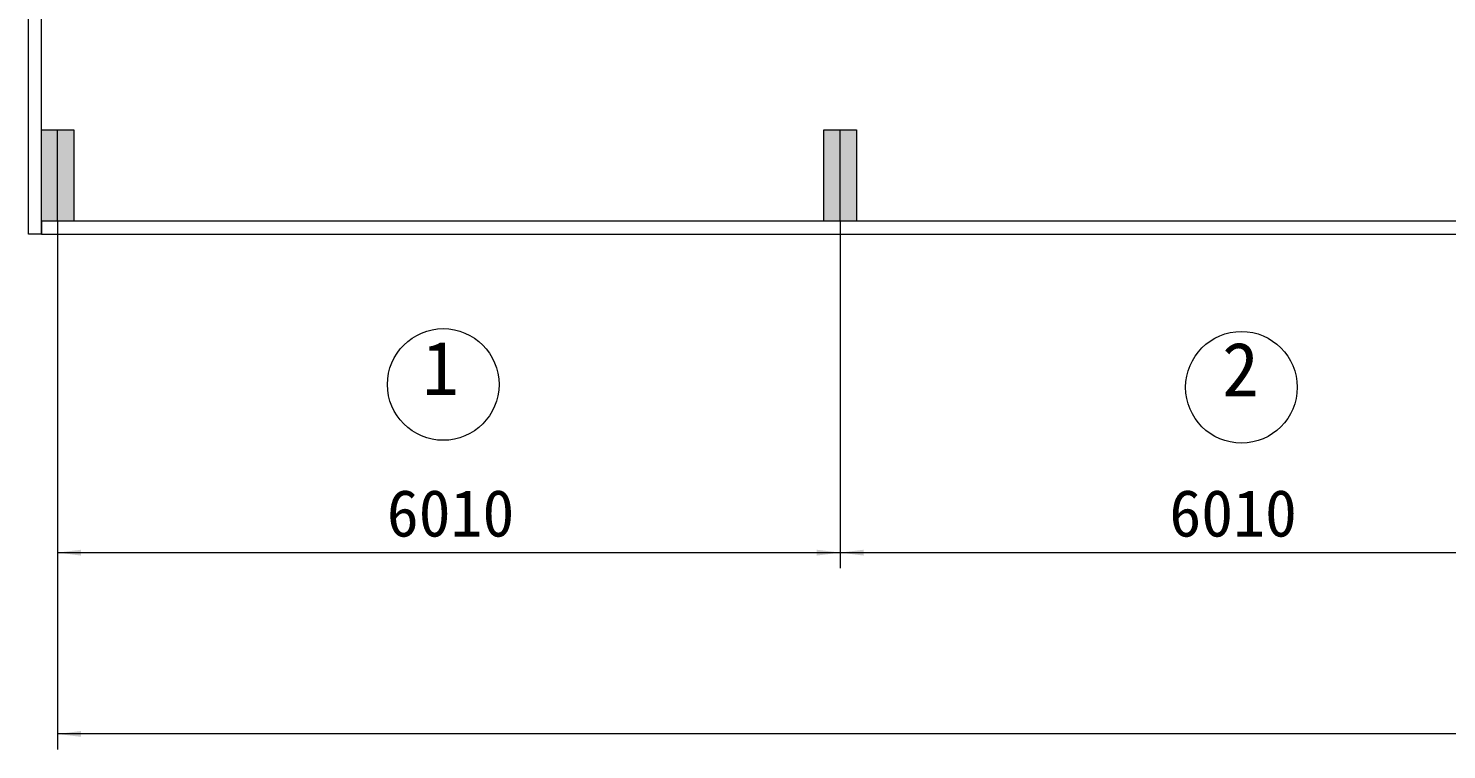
# Model space of a CAD drawing. Header units: millimetres. Extents: x -50460 to 50460, y -35640 to 35640.
# Drawn here: x -39495 to -28602, y -21345 to -15810 of the extents above; entities that cross this region are included whole.
import ezdxf

# ---------------------------------------------------------------- set-up
doc = ezdxf.new("R2010")
doc.units = ezdxf.units.MM
doc.layers.get('0').update_dxf_attribs({"lineweight": 35})
doc.layers.add('WALL-MOVE', color=6, linetype='Continuous', lineweight=18)
doc.layers.add('尺寸线层', color=4, linetype='Continuous', lineweight=18)
doc.dimstyles.new('AM_DEMATIC$0', dxfattribs={"dimscale": 120, "dimtxt": 3, "dimasz": 1.5, "dimexe": 1, "dimexo": 0, "dimgap": 1, "dimtad": 1, "dimdsep": 46, "dimtxsty": 'Standard', "dimblk": '_CAXARROW', "dimcen": 0, "dimdle": 3, "dimclrd": 256, "dimclre": 256, "dimclrt": 2, "dimadec": 0, "dimazin": 2, "dimtfac": 0.707107, "dimtdec": 3, "dimtmove": 0, "dimatfit": 3, "dimfxl": 0, "dimfrac": 2, "dimtolj": 1, "dimlwd": 18, "dimarcsym": 0})

# ---------------------------------------------------------------- blocks, each defined once
blk = doc.blocks.new('*X754')
at = {"layer": '尺寸线层'}
h = blk.add_hatch(color=256, dxfattribs=at)
h.paths.add_polyline_path([(-125, 0), (-125, -331), (-125, -700), (0, -700), (0, 0)], flags=0)
h.paths.add_polyline_path([(0, 0), (0, -348), (0, -700), (125, -700), (125, 0)], flags=0)
for p, q in [((-125, -700), (-125, 0)), ((-125, 0), (125, 0)), ((0, -700), (0, 0)), ((125, 0), (125, -700)), ((125, -700), (-125, -700))]:
    blk.add_line(p, q, dxfattribs=at)
blk = doc.blocks.new('*X755')
at = {"layer": '尺寸线层'}
h = blk.add_hatch(color=256, dxfattribs=at)
h.paths.add_polyline_path([(-125, 0), (-125, -331), (-125, -700), (0, -700), (0, 0)], flags=0)
h.paths.add_polyline_path([(0, 0), (0, -348), (0, -700), (125, -700), (125, 0)], flags=0)
for p, q in [((-125, -700), (-125, 0)), ((-125, 0), (125, 0)), ((0, -700), (0, 0)), ((125, 0), (125, -700)), ((125, -700), (-125, -700))]:
    blk.add_line(p, q, dxfattribs=at)
blk = doc.blocks.new('*X753')
at = {"layer": '尺寸线层'}
for name, p in [('*X755', (-60100, 0)), ('*X754', (-54090, 0))]:
    blk.add_blockref(name, p, dxfattribs=at)
blk = doc.blocks.new('*X769')
at = {"layer": '尺寸线层', "linetype": 'Continuous', "lineweight": 18}
for points in [[(-39270, -19833), (-39090, -19811), (-39090, -19856)], [(-33260, -19833), (-33440, -19811), (-33440, -19856)]]:
    blk.add_hatch(color=256, dxfattribs=at).paths.add_polyline_path(points, flags=0)
at = {"layer": '尺寸线层'}
for p, q in [((-39270, -17290), (-39270, -19953)), ((-33260, -17290), (-33260, -19953))]:
    blk.add_line(p, q, dxfattribs=at)
at = {"layer": '尺寸线层', "linetype": 'Continuous', "lineweight": 18}
blk.add_line((-39270, -19833), (-33260, -19833), dxfattribs=at)
at = {"layer": '尺寸线层', "color": 2, "insert": (-36252, -19533), "char_height": 360, "width": 1948, "attachment_point": 5, "line_spacing_factor": 1.37}
blk.add_mtext('6010', dxfattribs=at)
blk = doc.blocks.new('_CAXARROW')
blk.add_hatch(color=0).paths.add_polyline_path([(0, 0), (-1, 0.125), (-1, -0.125)], flags=0)
blk = doc.blocks.new('*X770')
at = {"layer": '尺寸线层', "linetype": 'Continuous', "lineweight": 18}
for points in [[(-33260, -19833), (-33080, -19811), (-33080, -19856)], [(-27250, -19833), (-27430, -19811), (-27430, -19856)]]:
    blk.add_hatch(color=256, dxfattribs=at).paths.add_polyline_path(points, flags=0)
at = {"layer": '尺寸线层'}
for p, q in [((-33260, -17290), (-33260, -19953)), ((-27250, -17290), (-27250, -19953))]:
    blk.add_line(p, q, dxfattribs=at)
at = {"layer": '尺寸线层', "linetype": 'Continuous', "lineweight": 18}
blk.add_line((-33260, -19833), (-27250, -19833), dxfattribs=at)
at = {"layer": '尺寸线层', "color": 2, "insert": (-30242, -19533), "char_height": 360, "width": 1948, "attachment_point": 5, "line_spacing_factor": 1.37}
blk.add_mtext('6010', dxfattribs=at)
blk = doc.blocks.new('*X779')
at = {"layer": '尺寸线层', "linetype": 'Continuous', "lineweight": 18}
for points in [[(-39270, -21225), (-39090, -21247), (-39090, -21202)], [(20830, -21225), (20650, -21247), (20650, -21202)]]:
    blk.add_hatch(color=256, dxfattribs=at).paths.add_polyline_path(points, flags=0)
at = {"layer": '尺寸线层'}
for p, q in [((-39270, -17290), (-39270, -21345)), ((20830, -17290), (20830, -21345))]:
    blk.add_line(p, q, dxfattribs=at)
at = {"layer": '尺寸线层', "linetype": 'Continuous', "lineweight": 18}
blk.add_line((20830, -21225), (-39270, -21225), dxfattribs=at)
at = {"layer": '尺寸线层', "color": 2, "insert": (-9207, -20925), "char_height": 360, "width": 2460, "attachment_point": 5, "line_spacing_factor": 1.37}
blk.add_mtext('60100', dxfattribs=at)

msp = doc.modelspace()

# ---------------------------------------------------------------- linework, layer by layer
at = {"layer": 'WALL-MOVE'}
for p, q in [((-39494.742, -17389.726), (-39494.742, -209.726)), ((-39394.742, -17389.726), (-39394.742, -309.726)), ((-10844.742, -17289.726), (-39394.742, -17289.726)), ((-39394.742, -17389.726), (-39494.742, -17389.726)), ((-39394.742, -17389.726), (-13844.742, -17389.726))]:
    msp.add_line(p, q, dxfattribs=at)
at = {"layer": '尺寸线层'}
msp.add_line((-39394.742, -17289.726), (-39394.742, -17389.726), dxfattribs=at)
for centre in [(-36308.288, -18542.846), (-30178.158, -18564.434)]:
    msp.add_circle(centre, 428.432, dxfattribs=at)

# ---------------------------------------------------------------- block references
msp.add_blockref('*X753', (20830.258, -16589.726), dxfattribs=at)

# ---------------------------------------------------------------- texts
at = {"layer": '尺寸线层', "char_height": 413.743, "width": 486.11421, "attachment_point": 1, "line_spacing_factor": 1.37}
for s, insert in [('1', (-36469.739, -18210.252)), ('2', (-30326.571, -18219.64))]:
    msp.add_mtext(s, dxfattribs=dict(at, insert=insert))

# ---------------------------------------------------------------- dimensions: what is measured, and where the dimension line sits
at = {"layer": '尺寸线层'}
for base, p1, p2, picture, middle in [((-33259.742, -19833.461), (-39269.742, -17289.726), (-33259.742, -17289.726), '*X769', (-36264.742, -19833.461)), ((-39269.742, -21224.972), (20830.258, -17289.726), (-39269.742, -17289.726), '*X779', (-9219.742, -21224.972)), ((-27249.742, -19833.461), (-33259.742, -17289.726), (-27249.742, -17289.726), '*X770', (-30254.742, -19833.461))]:
    dim = msp.add_linear_dim(base=base, p1=p1, p2=p2, dimstyle='AM_DEMATIC$0', override={"dimsah": 1, "dimtfill": 1, "dimtzin": 8}, dxfattribs=at)
    dim.commit()
    dim.dimension.update_dxf_attribs({"geometry": picture, "text_midpoint": middle})

doc.saveas('drawing.dxf')
